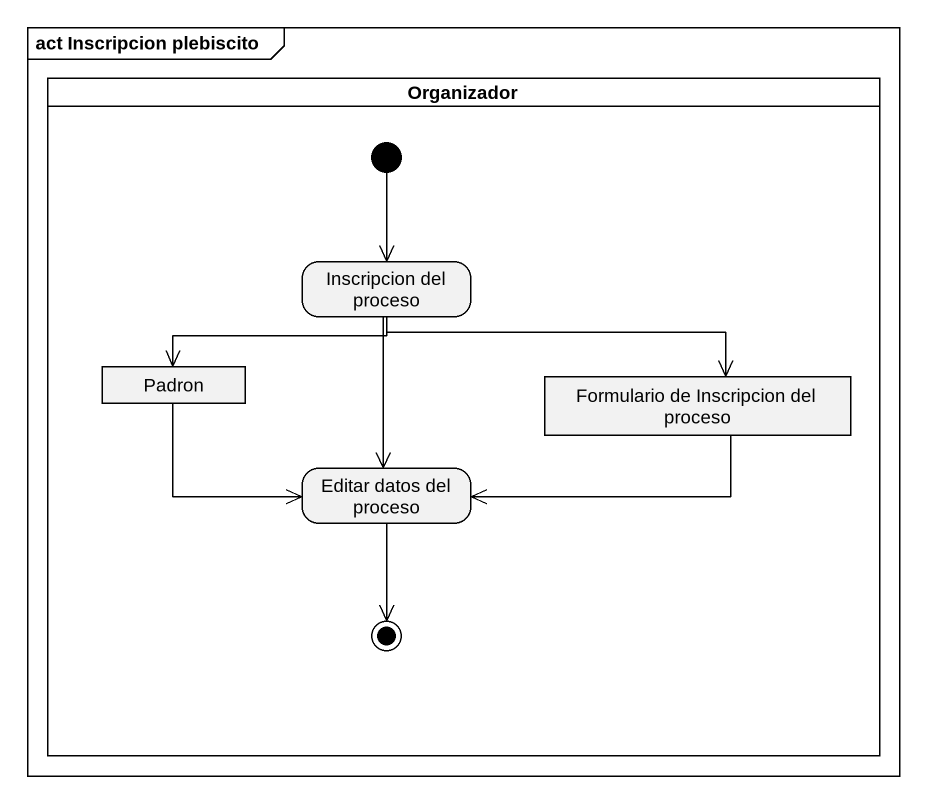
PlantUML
@startuml
mainframe act Inscripcion plebiscito
hide empty description
state Organizador <<partition>> {
  state "Inscripcion del proceso" as Inscripcion_del_proceso
  state Padron <<object>>
  state "Formulario de Inscripcion del proceso" as Formulario_de_Inscripcion <<object>>
  state "Editar datos del proceso" as Editar_datos_del_proceso
  [*] --> Inscripcion_del_proceso
  Editar_datos_del_proceso --> [*]
}
Inscripcion_del_proceso -left-> Padron
Inscripcion_del_proceso -right-> Formulario_de_Inscripcion
Inscripcion_del_proceso --> Editar_datos_del_proceso
Padron -right-> Editar_datos_del_proceso
Formulario_de_Inscripcion -left-> Editar_datos_del_proceso
@enduml
